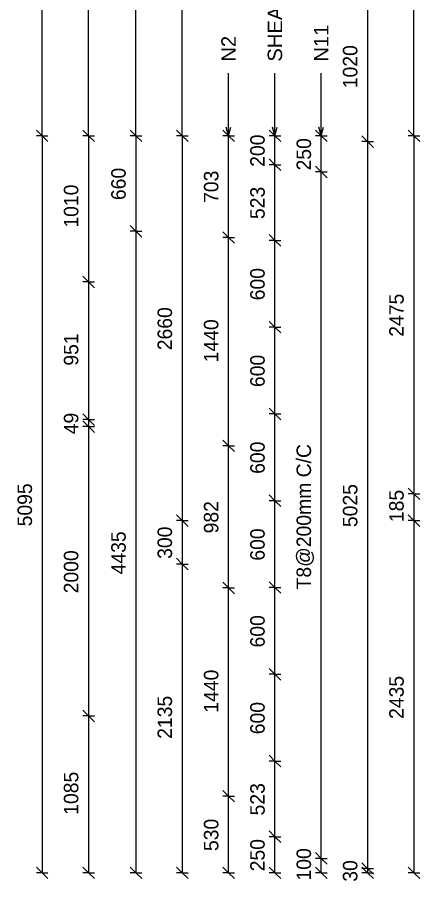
# Model space of a CAD drawing. Header units: millimetres. Extents: x -17195 to -5258, y -2447 to 8056.
# Drawn here: x -17195 to -14416, y -1456 to 4519 of the extents above; entities that cross this region are included whole.
import ezdxf

# ---------------------------------------------------------------- set-up
doc = ezdxf.new("R2010")
doc.units = ezdxf.units.MM
for name, color, linetype, lineweight in [('A-ANNO-DIMS', 211, 'Continuous', 9), ('A-ANNO-DIMS-40', 211, 'Continuous', 9), ('A-DETL-MBND', 5, 'Continuous', 18), ('G-ANNO-TEXT', 231, 'Continuous', 9)]:
    doc.layers.add(name, color=color, linetype=linetype, lineweight=lineweight)
doc.styles.add('Arial_1', font='arial.ttf', dxfattribs={"height": 100})
doc.styles.add('Nirmala UI Semilight', font='NirmalaS.ttf', dxfattribs={"height": 100})
doc.dimstyles.new('Arrow_Filled_-_2_5_NI_UI', dxfattribs={"dimscale": 304.8, "dimtxt": 104.736395, "dimasz": 0.262467, "dimexe": 0.131234, "dimexo": 0.0625, "dimgap": 0.131234, "dimtad": 1, "dimdec": 4, "dimzin": 0, "dimdsep": 46, "dimtxsty": 'Nirmala UI Semilight', "dimblk1": 'OBLIQUE', "dimblk2": 'OBLIQUE', "dimsah": 1, "dimcen": 0.09, "dimazin": 0, "dimtfac": 1, "dimtdec": 4, "dimtix": 1, "dimtmove": 0, "dimatfit": 3, "dimfxl": 0.131234, "dimfxlon": 1, "dimtvp": 1, "dimtolj": 1, "dimtzin": 0, "dimarcsym": 2})

# ---------------------------------------------------------------- blocks, each defined once
blk = doc.blocks.new('DIMBLOCK1-Elevation Front')
at = {"layer": 'A-ANNO-DIMS-40'}
for p, q in [((-17023.5, 3700), (-17063.5, 3740)), ((-17023.5, 3700), (-17063.5, 3700)), ((-17023.5, 3700), (-17023.5, -1395)), ((-17023.5, 3700), (-16983.5, 3660)), ((-17023.5, 3700), (-16983.5, 3700)), ((-17023.5, -1395), (-17063.5, -1355)), ((-17023.5, -1395), (-17063.5, -1395)), ((-17023.5, -1395), (-16983.5, -1435)), ((-17023.5, -1395), (-16983.5, -1395))]:
    blk.add_line(p, q, dxfattribs=at)
at = {"layer": 'A-ANNO-DIMS-40', "color": 0, "insert": (-17194, 1000.2), "char_height": 100, "width": 365.625, "attachment_point": 1, "rotation": 90, "line_spacing_factor": 1.142579, "style": 'Nirmala UI Semilight'}
blk.add_mtext('5095', dxfattribs=at)
blk = doc.blocks.new('_Oblique')
at = {"color": 0, "linetype": 'ByBlock', "lineweight": -2}
blk.add_line((-0.5, -0.5), (0.5, 0.5), dxfattribs=at)
blk = doc.blocks.new('DIMBLOCK7-Elevation Front')
at = {"layer": 'A-ANNO-DIMS-40'}
for p, q in [((-15736.5, -865), (-15776.5, -825)), ((-15736.5, -865), (-15776.5, -865)), ((-15736.5, -1395), (-15736.5, -865)), ((-15736.5, -865), (-15696.5, -905)), ((-15736.5, -865), (-15696.5, -865)), ((-15736.5, -1395), (-15776.5, -1355)), ((-15736.5, -1395), (-15776.5, -1395)), ((-15736.5, -1395), (-15696.5, -1435)), ((-15736.5, -1395), (-15696.5, -1395))]:
    blk.add_line(p, q, dxfattribs=at)
at = {"layer": 'A-ANNO-DIMS-40', "color": 0, "insert": (-15906.9, -1244.3), "char_height": 100, "width": 274.219, "attachment_point": 1, "rotation": 90, "line_spacing_factor": 1.142579, "style": 'Nirmala UI Semilight'}
blk.add_mtext('530', dxfattribs=at)
blk = doc.blocks.new('DIMBLOCK8-Elevation Front')
at = {"layer": 'A-ANNO-DIMS-40'}
for p, q in [((-15736.5, 575), (-15776.5, 615)), ((-15736.5, 575), (-15776.5, 575)), ((-15736.5, -865), (-15736.5, 575)), ((-15736.5, 575), (-15696.5, 535)), ((-15736.5, 575), (-15696.5, 575)), ((-15736.5, -865), (-15776.5, -825)), ((-15736.5, -865), (-15776.5, -865)), ((-15736.5, -865), (-15696.5, -905)), ((-15736.5, -865), (-15696.5, -865))]:
    blk.add_line(p, q, dxfattribs=at)
at = {"layer": 'A-ANNO-DIMS-40', "color": 0, "insert": (-15906.9, -287.8), "char_height": 100, "width": 342.774, "attachment_point": 1, "rotation": 90, "line_spacing_factor": 1.142579, "style": 'Nirmala UI Semilight'}
blk.add_mtext('1440', dxfattribs=at)
blk = doc.blocks.new('DIMBLOCK9-Elevation Front')
at = {"layer": 'A-ANNO-DIMS-40'}
for p, q in [((-15736.5, 1557), (-15776.5, 1597)), ((-15736.5, 1557), (-15776.5, 1557)), ((-15736.5, 575), (-15736.5, 1557)), ((-15736.5, 1557), (-15696.5, 1517)), ((-15736.5, 1557), (-15696.5, 1557)), ((-15736.5, 575), (-15776.5, 615)), ((-15736.5, 575), (-15776.5, 575)), ((-15736.5, 575), (-15696.5, 535)), ((-15736.5, 575), (-15696.5, 575))]:
    blk.add_line(p, q, dxfattribs=at)
at = {"layer": 'A-ANNO-DIMS-40', "color": 0, "insert": (-15906.9, 951.7), "char_height": 100, "width": 274.219, "attachment_point": 1, "rotation": 90, "line_spacing_factor": 1.142579, "style": 'Nirmala UI Semilight'}
blk.add_mtext('982', dxfattribs=at)
blk = doc.blocks.new('DIMBLOCK10-Elevation Front')
at = {"layer": 'A-ANNO-DIMS-40'}
for p, q in [((-15736.5, 2997), (-15776.5, 3037)), ((-15736.5, 2997), (-15776.5, 2997)), ((-15736.5, 1557), (-15736.5, 2997)), ((-15736.5, 2997), (-15696.5, 2957)), ((-15736.5, 2997), (-15696.5, 2997)), ((-15736.5, 1557), (-15776.5, 1597)), ((-15736.5, 1557), (-15776.5, 1557)), ((-15736.5, 1557), (-15696.5, 1517)), ((-15736.5, 1557), (-15696.5, 1557))]:
    blk.add_line(p, q, dxfattribs=at)
at = {"layer": 'A-ANNO-DIMS-40', "color": 0, "insert": (-15906.9, 2134.2), "char_height": 100, "width": 342.774, "attachment_point": 1, "rotation": 90, "line_spacing_factor": 1.142579, "style": 'Nirmala UI Semilight'}
blk.add_mtext('1440', dxfattribs=at)
blk = doc.blocks.new('DIMBLOCK11-Elevation Front')
at = {"layer": 'A-ANNO-DIMS-40'}
for p, q in [((-15736.5, 3700), (-15776.5, 3740)), ((-15736.5, 3700), (-15776.5, 3700)), ((-15736.5, 2997), (-15736.5, 3700)), ((-15736.5, 3700), (-15696.5, 3660)), ((-15736.5, 3700), (-15696.5, 3700)), ((-15736.5, 2997), (-15776.5, 3037)), ((-15736.5, 2997), (-15776.5, 2997)), ((-15736.5, 2997), (-15696.5, 2957)), ((-15736.5, 2997), (-15696.5, 2997))]:
    blk.add_line(p, q, dxfattribs=at)
at = {"layer": 'A-ANNO-DIMS-40', "color": 0, "insert": (-15906.9, 3236.1), "char_height": 100, "width": 269.649, "attachment_point": 1, "rotation": 90, "line_spacing_factor": 1.142579, "style": 'Nirmala UI Semilight'}
blk.add_mtext('703', dxfattribs=at)
blk = doc.blocks.new('DIMBLOCK30-Elevation Front')
at = {"layer": 'A-ANNO-DIMS-40'}
for p, q in [((-15096.5, -1295), (-15136.5, -1255)), ((-15096.5, -1295), (-15136.5, -1295)), ((-15096.5, -1395), (-15096.5, -1295)), ((-15096.5, -1295), (-15056.5, -1335)), ((-15096.5, -1295), (-15056.5, -1295)), ((-15096.5, -1395), (-15136.5, -1355)), ((-15096.5, -1395), (-15136.5, -1395)), ((-15096.5, -1395), (-15056.5, -1435)), ((-15096.5, -1395), (-15056.5, -1395))]:
    blk.add_line(p, q, dxfattribs=at)
at = {"layer": 'A-ANNO-DIMS-40', "color": 0, "insert": (-15266.9, -1447.8), "char_height": 100, "width": 246.797, "attachment_point": 1, "rotation": 90, "line_spacing_factor": 1.142579, "style": 'Nirmala UI Semilight'}
blk.add_mtext('100', dxfattribs=at)
blk = doc.blocks.new('DIMBLOCK31-Elevation Front')
at = {"layer": 'A-ANNO-DIMS-40'}
for p, q in [((-15096.5, 3450), (-15136.5, 3490)), ((-15096.5, 3450), (-15136.5, 3450)), ((-15096.5, -1295), (-15096.5, 3450)), ((-15096.5, 3450), (-15056.5, 3410)), ((-15096.5, 3450), (-15056.5, 3450)), ((-15096.5, -1295), (-15136.5, -1255)), ((-15096.5, -1295), (-15136.5, -1295)), ((-15096.5, -1295), (-15056.5, -1335)), ((-15096.5, -1295), (-15056.5, -1295))]:
    blk.add_line(p, q, dxfattribs=at)
at = {"layer": 'A-ANNO-DIMS-40', "color": 0, "insert": (-15266.9, 564.3), "char_height": 100, "width": 1231.7, "attachment_point": 1, "rotation": 90, "line_spacing_factor": 1.142579, "style": 'Nirmala UI Semilight'}
blk.add_mtext('T8@200mm C/C', dxfattribs=at)
blk = doc.blocks.new('DIMBLOCK32-Elevation Front')
at = {"layer": 'A-ANNO-DIMS-40'}
for p, q in [((-15096.5, 3700), (-15136.5, 3740)), ((-15096.5, 3700), (-15136.5, 3700)), ((-15096.5, 3450), (-15096.5, 3700)), ((-15096.5, 3700), (-15056.5, 3660)), ((-15096.5, 3700), (-15056.5, 3700)), ((-15096.5, 3450), (-15136.5, 3490)), ((-15096.5, 3450), (-15136.5, 3450)), ((-15096.5, 3450), (-15056.5, 3410)), ((-15096.5, 3450), (-15056.5, 3450))]:
    blk.add_line(p, q, dxfattribs=at)
at = {"layer": 'A-ANNO-DIMS-40', "color": 0, "insert": (-15266.9, 3460.7), "char_height": 100, "width": 274.219, "attachment_point": 1, "rotation": 90, "line_spacing_factor": 1.142579, "style": 'Nirmala UI Semilight'}
blk.add_mtext('250', dxfattribs=at)
blk = doc.blocks.new('DIMBLOCK33-Elevation Front')
at = {"layer": 'A-ANNO-DIMS-40'}
for p, q in [((-15416.5, -1145), (-15456.5, -1105)), ((-15416.5, -1145), (-15456.5, -1145)), ((-15416.5, -1395), (-15416.5, -1145)), ((-15416.5, -1145), (-15376.5, -1185)), ((-15416.5, -1145), (-15376.5, -1145)), ((-15416.5, -1395), (-15456.5, -1355)), ((-15416.5, -1395), (-15456.5, -1395)), ((-15416.5, -1395), (-15376.5, -1435)), ((-15416.5, -1395), (-15376.5, -1395))]:
    blk.add_line(p, q, dxfattribs=at)
at = {"layer": 'A-ANNO-DIMS-40', "color": 0, "insert": (-15586.9, -1384.3), "char_height": 100, "width": 274.219, "attachment_point": 1, "rotation": 90, "line_spacing_factor": 1.142579, "style": 'Nirmala UI Semilight'}
blk.add_mtext('250', dxfattribs=at)
blk = doc.blocks.new('DIMBLOCK34-Elevation Front')
at = {"layer": 'A-ANNO-DIMS-40'}
for p, q in [((-15416.5, -622.5), (-15456.5, -582.5)), ((-15416.5, -622.5), (-15456.5, -622.5)), ((-15416.5, -1145), (-15416.5, -622.5)), ((-15416.5, -622.5), (-15376.5, -662.5)), ((-15416.5, -622.5), (-15376.5, -622.5)), ((-15416.5, -1145), (-15456.5, -1105)), ((-15416.5, -1145), (-15456.5, -1145)), ((-15416.5, -1145), (-15376.5, -1185)), ((-15416.5, -1145), (-15376.5, -1145))]:
    blk.add_line(p, q, dxfattribs=at)
at = {"layer": 'A-ANNO-DIMS-40', "color": 0, "insert": (-15586.9, -998), "char_height": 100, "width": 274.219, "attachment_point": 1, "rotation": 90, "line_spacing_factor": 1.142579, "style": 'Nirmala UI Semilight'}
blk.add_mtext('523', dxfattribs=at)
blk = doc.blocks.new('DIMBLOCK35-Elevation Front')
at = {"layer": 'A-ANNO-DIMS-40'}
for p, q in [((-15416.5, -22.5), (-15456.5, 17.5)), ((-15416.5, -22.5), (-15456.5, -22.5)), ((-15416.5, -622.5), (-15416.5, -22.5)), ((-15416.5, -22.5), (-15376.5, -62.5)), ((-15416.5, -22.5), (-15376.5, -22.5)), ((-15416.5, -622.5), (-15456.5, -582.5)), ((-15416.5, -622.5), (-15456.5, -622.5)), ((-15416.5, -622.5), (-15376.5, -662.5)), ((-15416.5, -622.5), (-15376.5, -622.5))]:
    blk.add_line(p, q, dxfattribs=at)
at = {"layer": 'A-ANNO-DIMS-40', "color": 0, "insert": (-15586.9, -436.8), "char_height": 100, "width": 274.219, "attachment_point": 1, "rotation": 90, "line_spacing_factor": 1.142579, "style": 'Nirmala UI Semilight'}
blk.add_mtext('600', dxfattribs=at)
blk = doc.blocks.new('DIMBLOCK36-Elevation Front')
at = {"layer": 'A-ANNO-DIMS-40'}
for p, q in [((-15416.5, 577.5), (-15456.5, 617.5)), ((-15416.5, 577.5), (-15456.5, 577.5)), ((-15416.5, -22.5), (-15416.5, 577.5)), ((-15416.5, 577.5), (-15376.5, 537.5)), ((-15416.5, 577.5), (-15376.5, 577.5)), ((-15416.5, -22.5), (-15456.5, 17.5)), ((-15416.5, -22.5), (-15456.5, -22.5)), ((-15416.5, -22.5), (-15376.5, -62.5)), ((-15416.5, -22.5), (-15376.5, -22.5))]:
    blk.add_line(p, q, dxfattribs=at)
at = {"layer": 'A-ANNO-DIMS-40', "color": 0, "insert": (-15586.9, 163.2), "char_height": 100, "width": 274.219, "attachment_point": 1, "rotation": 90, "line_spacing_factor": 1.142579, "style": 'Nirmala UI Semilight'}
blk.add_mtext('600', dxfattribs=at)
blk = doc.blocks.new('DIMBLOCK37-Elevation Front')
at = {"layer": 'A-ANNO-DIMS-40'}
for p, q in [((-15416.5, 1177.5), (-15456.5, 1217.5)), ((-15416.5, 1177.5), (-15456.5, 1177.5)), ((-15416.5, 577.5), (-15416.5, 1177.5)), ((-15416.5, 1177.5), (-15376.5, 1137.5)), ((-15416.5, 1177.5), (-15376.5, 1177.5)), ((-15416.5, 577.5), (-15456.5, 617.5)), ((-15416.5, 577.5), (-15456.5, 577.5)), ((-15416.5, 577.5), (-15376.5, 537.5)), ((-15416.5, 577.5), (-15376.5, 577.5))]:
    blk.add_line(p, q, dxfattribs=at)
at = {"layer": 'A-ANNO-DIMS-40', "color": 0, "insert": (-15586.9, 763.2), "char_height": 100, "width": 274.219, "attachment_point": 1, "rotation": 90, "line_spacing_factor": 1.142579, "style": 'Nirmala UI Semilight'}
blk.add_mtext('600', dxfattribs=at)
blk = doc.blocks.new('DIMBLOCK38-Elevation Front')
at = {"layer": 'A-ANNO-DIMS-40'}
for p, q in [((-15416.5, 1777.5), (-15456.5, 1817.5)), ((-15416.5, 1777.5), (-15456.5, 1777.5)), ((-15416.5, 1177.5), (-15416.5, 1777.5)), ((-15416.5, 1777.5), (-15376.5, 1737.5)), ((-15416.5, 1777.5), (-15376.5, 1777.5)), ((-15416.5, 1177.5), (-15456.5, 1217.5)), ((-15416.5, 1177.5), (-15456.5, 1177.5)), ((-15416.5, 1177.5), (-15376.5, 1137.5)), ((-15416.5, 1177.5), (-15376.5, 1177.5))]:
    blk.add_line(p, q, dxfattribs=at)
at = {"layer": 'A-ANNO-DIMS-40', "color": 0, "insert": (-15586.9, 1363.2), "char_height": 100, "width": 274.219, "attachment_point": 1, "rotation": 90, "line_spacing_factor": 1.142579, "style": 'Nirmala UI Semilight'}
blk.add_mtext('600', dxfattribs=at)
blk = doc.blocks.new('DIMBLOCK39-Elevation Front')
at = {"layer": 'A-ANNO-DIMS-40'}
for p, q in [((-15416.5, 2377.5), (-15456.5, 2417.5)), ((-15416.5, 2377.5), (-15456.5, 2377.5)), ((-15416.5, 1777.5), (-15416.5, 2377.5)), ((-15416.5, 2377.5), (-15376.5, 2337.5)), ((-15416.5, 2377.5), (-15376.5, 2377.5)), ((-15416.5, 1777.5), (-15456.5, 1817.5)), ((-15416.5, 1777.5), (-15456.5, 1777.5)), ((-15416.5, 1777.5), (-15376.5, 1737.5)), ((-15416.5, 1777.5), (-15376.5, 1777.5))]:
    blk.add_line(p, q, dxfattribs=at)
at = {"layer": 'A-ANNO-DIMS-40', "color": 0, "insert": (-15586.9, 1963.2), "char_height": 100, "width": 274.219, "attachment_point": 1, "rotation": 90, "line_spacing_factor": 1.142579, "style": 'Nirmala UI Semilight'}
blk.add_mtext('600', dxfattribs=at)
blk = doc.blocks.new('DIMBLOCK40-Elevation Front')
at = {"layer": 'A-ANNO-DIMS-40'}
for p, q in [((-15416.5, 2977.5), (-15456.5, 3017.5)), ((-15416.5, 2977.5), (-15456.5, 2977.5)), ((-15416.5, 2377.5), (-15416.5, 2977.5)), ((-15416.5, 2977.5), (-15376.5, 2937.5)), ((-15416.5, 2977.5), (-15376.5, 2977.5)), ((-15416.5, 2377.5), (-15456.5, 2417.5)), ((-15416.5, 2377.5), (-15456.5, 2377.5)), ((-15416.5, 2377.5), (-15376.5, 2337.5)), ((-15416.5, 2377.5), (-15376.5, 2377.5))]:
    blk.add_line(p, q, dxfattribs=at)
at = {"layer": 'A-ANNO-DIMS-40', "color": 0, "insert": (-15586.9, 2563.2), "char_height": 100, "width": 274.219, "attachment_point": 1, "rotation": 90, "line_spacing_factor": 1.142579, "style": 'Nirmala UI Semilight'}
blk.add_mtext('600', dxfattribs=at)
blk = doc.blocks.new('DIMBLOCK41-Elevation Front')
at = {"layer": 'A-ANNO-DIMS-40'}
for p, q in [((-15416.5, 3500), (-15456.5, 3540)), ((-15416.5, 3500), (-15456.5, 3500)), ((-15416.5, 2977.5), (-15416.5, 3500)), ((-15416.5, 3500), (-15376.5, 3460)), ((-15416.5, 3500), (-15376.5, 3500)), ((-15416.5, 2977.5), (-15456.5, 3017.5)), ((-15416.5, 2977.5), (-15456.5, 2977.5)), ((-15416.5, 2977.5), (-15376.5, 2937.5)), ((-15416.5, 2977.5), (-15376.5, 2977.5))]:
    blk.add_line(p, q, dxfattribs=at)
at = {"layer": 'A-ANNO-DIMS-40', "color": 0, "insert": (-15586.9, 3124.5), "char_height": 100, "width": 274.219, "attachment_point": 1, "rotation": 90, "line_spacing_factor": 1.142579, "style": 'Nirmala UI Semilight'}
blk.add_mtext('523', dxfattribs=at)
blk = doc.blocks.new('DIMBLOCK42-Elevation Front')
at = {"layer": 'A-ANNO-DIMS-40'}
for p, q in [((-15416.5, 3700), (-15456.5, 3740)), ((-15416.5, 3700), (-15456.5, 3700)), ((-15416.5, 3500), (-15416.5, 3700)), ((-15416.5, 3700), (-15376.5, 3660)), ((-15416.5, 3700), (-15376.5, 3700)), ((-15416.5, 3500), (-15456.5, 3540)), ((-15416.5, 3500), (-15456.5, 3500)), ((-15416.5, 3500), (-15376.5, 3460)), ((-15416.5, 3500), (-15376.5, 3500))]:
    blk.add_line(p, q, dxfattribs=at)
at = {"layer": 'A-ANNO-DIMS-40', "color": 0, "insert": (-15586.9, 3485.7), "char_height": 100, "width": 274.219, "attachment_point": 1, "rotation": 90, "line_spacing_factor": 1.142579, "style": 'Nirmala UI Semilight'}
blk.add_mtext('200', dxfattribs=at)
blk = doc.blocks.new('DIMBLOCK54-Elevation Front')
at = {"layer": 'A-ANNO-DIMS-40'}
for p, q in [((-16056.5, 3700), (-16096.5, 3740)), ((-16056.5, 3700), (-16096.5, 3700)), ((-16056.5, 3700), (-16056.5, 1040)), ((-16056.5, 3700), (-16016.5, 3660)), ((-16056.5, 3700), (-16016.5, 3700)), ((-16056.5, 1040), (-16096.5, 1080)), ((-16056.5, 1040), (-16096.5, 1040)), ((-16056.5, 1040), (-16016.5, 1000)), ((-16056.5, 1040), (-16016.5, 1040))]:
    blk.add_line(p, q, dxfattribs=at)
at = {"layer": 'A-ANNO-DIMS-40', "color": 0, "insert": (-16226.9, 2217.7), "char_height": 100, "width": 365.625, "attachment_point": 1, "rotation": 90, "line_spacing_factor": 1.142579, "style": 'Nirmala UI Semilight'}
blk.add_mtext('2660', dxfattribs=at)
blk = doc.blocks.new('DIMBLOCK55-Elevation Front')
at = {"layer": 'A-ANNO-DIMS-40'}
for p, q in [((-16056.5, 1040), (-16096.5, 1080)), ((-16056.5, 1040), (-16096.5, 1040)), ((-16056.5, 1040), (-16056.5, 740)), ((-16056.5, 1040), (-16016.5, 1000)), ((-16056.5, 1040), (-16016.5, 1040)), ((-16056.5, 740), (-16096.5, 780)), ((-16056.5, 740), (-16096.5, 740)), ((-16056.5, 740), (-16016.5, 700)), ((-16056.5, 740), (-16016.5, 740))]:
    blk.add_line(p, q, dxfattribs=at)
at = {"layer": 'A-ANNO-DIMS-40', "color": 0, "insert": (-16226.9, 775.7), "char_height": 100, "width": 274.219, "attachment_point": 1, "rotation": 90, "line_spacing_factor": 1.142579, "style": 'Nirmala UI Semilight'}
blk.add_mtext('300', dxfattribs=at)
blk = doc.blocks.new('DIMBLOCK56-Elevation Front')
at = {"layer": 'A-ANNO-DIMS-40'}
for p, q in [((-16056.5, 740), (-16096.5, 780)), ((-16056.5, 740), (-16096.5, 740)), ((-16056.5, 740), (-16056.5, -1395)), ((-16056.5, 740), (-16016.5, 700)), ((-16056.5, 740), (-16016.5, 740)), ((-16056.5, -1395), (-16096.5, -1355)), ((-16056.5, -1395), (-16096.5, -1395)), ((-16056.5, -1395), (-16016.5, -1435)), ((-16056.5, -1395), (-16016.5, -1395))]:
    blk.add_line(p, q, dxfattribs=at)
at = {"layer": 'A-ANNO-DIMS-40', "color": 0, "insert": (-16226.9, -468.4), "char_height": 100, "width": 338.203, "attachment_point": 1, "rotation": 90, "line_spacing_factor": 1.142579, "style": 'Nirmala UI Semilight'}
blk.add_mtext('2135', dxfattribs=at)
blk = doc.blocks.new('DIMBLOCK58-Elevation Front')
at = {"layer": 'A-ANNO-DIMS-40'}
for p, q in [((-14776.5, 4680), (-14816.5, 4720)), ((-14776.5, 4680), (-14816.5, 4680)), ((-14776.5, 4680), (-14776.5, 3660)), ((-14776.5, 4680), (-14736.5, 4640)), ((-14776.5, 4680), (-14736.5, 4680)), ((-14776.5, 3660), (-14816.5, 3700)), ((-14776.5, 3660), (-14816.5, 3660)), ((-14776.5, 3660), (-14736.5, 3620)), ((-14776.5, 3660), (-14736.5, 3660))]:
    blk.add_line(p, q, dxfattribs=at)
at = {"layer": 'A-ANNO-DIMS-40', "color": 0, "insert": (-14946.9, 4029.1), "char_height": 100, "width": 338.203, "attachment_point": 1, "rotation": 90, "line_spacing_factor": 1.142579, "style": 'Nirmala UI Semilight'}
blk.add_mtext('1020', dxfattribs=at)
blk = doc.blocks.new('DIMBLOCK59-Elevation Front')
at = {"layer": 'A-ANNO-DIMS-40'}
for p, q in [((-14776.5, 3660), (-14816.5, 3700)), ((-14776.5, 3660), (-14816.5, 3660)), ((-14776.5, 3660), (-14776.5, -1365)), ((-14776.5, 3660), (-14736.5, 3620)), ((-14776.5, 3660), (-14736.5, 3660)), ((-14776.5, -1365), (-14816.5, -1325)), ((-14776.5, -1365), (-14816.5, -1365)), ((-14776.5, -1365), (-14736.5, -1405)), ((-14776.5, -1365), (-14736.5, -1365))]:
    blk.add_line(p, q, dxfattribs=at)
at = {"layer": 'A-ANNO-DIMS-40', "color": 0, "insert": (-14946.9, 995.2), "char_height": 100, "width": 365.625, "attachment_point": 1, "rotation": 90, "line_spacing_factor": 1.142579, "style": 'Nirmala UI Semilight'}
blk.add_mtext('5025', dxfattribs=at)
blk = doc.blocks.new('DIMBLOCK60-Elevation Front')
at = {"layer": 'A-ANNO-DIMS-40'}
for p, q in [((-14776.5, -1365), (-14816.5, -1325)), ((-14776.5, -1395), (-14816.5, -1355)), ((-14776.5, -1365), (-14816.5, -1365)), ((-14776.5, -1365), (-14776.5, -1395)), ((-14776.5, -1365), (-14736.5, -1405)), ((-14776.5, -1365), (-14736.5, -1365)), ((-14776.5, -1395), (-14816.5, -1395)), ((-14776.5, -1395), (-14736.5, -1435)), ((-14776.5, -1395), (-14736.5, -1395))]:
    blk.add_line(p, q, dxfattribs=at)
at = {"layer": 'A-ANNO-DIMS-40', "color": 0, "insert": (-14946.9, -1456.2), "char_height": 100, "width": 182.813, "attachment_point": 1, "rotation": 90, "line_spacing_factor": 1.142579, "style": 'Nirmala UI Semilight'}
blk.add_mtext('30', dxfattribs=at)
blk = doc.blocks.new('DIMBLOCK63-Elevation Front')
at = {"layer": 'A-ANNO-DIMS-40'}
for p, q in [((-16376.5, 3700), (-16416.5, 3740)), ((-16376.5, 3700), (-16416.5, 3700)), ((-16376.5, 3700), (-16376.5, 3040)), ((-16376.5, 3700), (-16336.5, 3660)), ((-16376.5, 3700), (-16336.5, 3700)), ((-16376.5, 3040), (-16416.5, 3080)), ((-16376.5, 3040), (-16416.5, 3040)), ((-16376.5, 3040), (-16336.5, 3000)), ((-16376.5, 3040), (-16336.5, 3040))]:
    blk.add_line(p, q, dxfattribs=at)
at = {"layer": 'A-ANNO-DIMS-40', "color": 0, "insert": (-16546.9, 3255.7), "char_height": 100, "width": 274.219, "attachment_point": 1, "rotation": 90, "line_spacing_factor": 1.142579, "style": 'Nirmala UI Semilight'}
blk.add_mtext('660', dxfattribs=at)
blk = doc.blocks.new('DIMBLOCK64-Elevation Front')
at = {"layer": 'A-ANNO-DIMS-40'}
for p, q in [((-16376.5, 3040), (-16416.5, 3080)), ((-16376.5, 3040), (-16416.5, 3040)), ((-16376.5, 3040), (-16376.5, -1395)), ((-16376.5, 3040), (-16336.5, 3000)), ((-16376.5, 3040), (-16336.5, 3040)), ((-16376.5, -1395), (-16416.5, -1355)), ((-16376.5, -1395), (-16416.5, -1395)), ((-16376.5, -1395), (-16336.5, -1435)), ((-16376.5, -1395), (-16336.5, -1395))]:
    blk.add_line(p, q, dxfattribs=at)
at = {"layer": 'A-ANNO-DIMS-40', "color": 0, "insert": (-16546.9, 668.3), "char_height": 100, "width": 370.196, "attachment_point": 1, "rotation": 90, "line_spacing_factor": 1.142579, "style": 'Nirmala UI Semilight'}
blk.add_mtext('4435', dxfattribs=at)
blk = doc.blocks.new('DIMBLOCK65-Elevation Front')
at = {"layer": 'A-ANNO-DIMS-40'}
for p, q in [((-16703.5, 3700), (-16743.5, 3740)), ((-16703.5, 3700), (-16743.5, 3700)), ((-16703.5, 3700), (-16703.5, 2689.8)), ((-16703.5, 3700), (-16663.5, 3660)), ((-16703.5, 3700), (-16663.5, 3700)), ((-16703.5, 2689.8), (-16743.5, 2729.8)), ((-16703.5, 2689.8), (-16743.5, 2689.8)), ((-16703.5, 2689.8), (-16663.5, 2649.8)), ((-16703.5, 2689.8), (-16663.5, 2689.8))]:
    blk.add_line(p, q, dxfattribs=at)
at = {"layer": 'A-ANNO-DIMS-40', "color": 0, "insert": (-16874, 3065.4), "char_height": 100, "width": 310.781, "attachment_point": 1, "rotation": 90, "line_spacing_factor": 1.142579, "style": 'Nirmala UI Semilight'}
blk.add_mtext('1010', dxfattribs=at)
blk = doc.blocks.new('DIMBLOCK66-Elevation Front')
at = {"layer": 'A-ANNO-DIMS-40'}
for p, q in [((-16703.5, 2689.8), (-16743.5, 2729.8)), ((-16703.5, 2689.8), (-16743.5, 2689.8)), ((-16703.5, 2689.8), (-16703.5, 1738.3)), ((-16703.5, 2689.8), (-16663.5, 2649.8)), ((-16703.5, 2689.8), (-16663.5, 2689.8)), ((-16703.5, 1738.3), (-16743.5, 1778.3)), ((-16703.5, 1738.3), (-16743.5, 1738.3)), ((-16703.5, 1738.3), (-16663.5, 1698.3)), ((-16703.5, 1738.3), (-16663.5, 1738.3))]:
    blk.add_line(p, q, dxfattribs=at)
at = {"layer": 'A-ANNO-DIMS-40', "color": 0, "insert": (-16874, 2111.2), "char_height": 100, "width": 246.797, "attachment_point": 1, "rotation": 90, "line_spacing_factor": 1.142579, "style": 'Nirmala UI Semilight'}
blk.add_mtext('951', dxfattribs=at)
blk = doc.blocks.new('DIMBLOCK67-Elevation Front')
at = {"layer": 'A-ANNO-DIMS-40'}
for p, q in [((-16703.5, 1738.3), (-16743.5, 1778.3)), ((-16703.5, 1738.3), (-16743.5, 1738.3)), ((-16703.5, 1738.3), (-16703.5, 1689.8)), ((-16703.5, 1738.3), (-16663.5, 1698.3)), ((-16703.5, 1738.3), (-16663.5, 1738.3)), ((-16703.5, 1689.8), (-16743.5, 1729.8)), ((-16703.5, 1689.8), (-16743.5, 1689.8)), ((-16703.5, 1689.8), (-16663.5, 1649.8)), ((-16703.5, 1689.8), (-16663.5, 1689.8))]:
    blk.add_line(p, q, dxfattribs=at)
at = {"layer": 'A-ANNO-DIMS-40', "color": 0, "insert": (-16874, 1636.9), "char_height": 100, "width": 185.098, "attachment_point": 1, "rotation": 90, "line_spacing_factor": 1.142579, "style": 'Nirmala UI Semilight'}
blk.add_mtext('49', dxfattribs=at)
blk = doc.blocks.new('DIMBLOCK68-Elevation Front')
at = {"layer": 'A-ANNO-DIMS-40'}
for p, q in [((-16703.5, 1689.8), (-16743.5, 1729.8)), ((-16703.5, 1689.8), (-16743.5, 1689.8)), ((-16703.5, 1689.8), (-16703.5, -310.2)), ((-16703.5, 1689.8), (-16663.5, 1649.8)), ((-16703.5, 1689.8), (-16663.5, 1689.8)), ((-16703.5, -310.2), (-16743.5, -270.2)), ((-16703.5, -310.2), (-16743.5, -310.2)), ((-16703.5, -310.2), (-16663.5, -350.2)), ((-16703.5, -310.2), (-16663.5, -310.2))]:
    blk.add_line(p, q, dxfattribs=at)
at = {"layer": 'A-ANNO-DIMS-40', "color": 0, "insert": (-16874, 537.4), "char_height": 100, "width": 365.625, "attachment_point": 1, "rotation": 90, "line_spacing_factor": 1.142579, "style": 'Nirmala UI Semilight'}
blk.add_mtext('2000', dxfattribs=at)
blk = doc.blocks.new('DIMBLOCK69-Elevation Front')
at = {"layer": 'A-ANNO-DIMS-40'}
for p, q in [((-16703.5, -310.2), (-16743.5, -270.2)), ((-16703.5, -310.2), (-16743.5, -310.2)), ((-16703.5, -310.2), (-16703.5, -1395)), ((-16703.5, -310.2), (-16663.5, -350.2)), ((-16703.5, -310.2), (-16663.5, -310.2)), ((-16703.5, -1395), (-16743.5, -1355)), ((-16703.5, -1395), (-16743.5, -1395)), ((-16703.5, -1395), (-16663.5, -1435)), ((-16703.5, -1395), (-16663.5, -1395))]:
    blk.add_line(p, q, dxfattribs=at)
at = {"layer": 'A-ANNO-DIMS-40', "color": 0, "insert": (-16874, -993.5), "char_height": 100, "width": 338.203, "attachment_point": 1, "rotation": 90, "line_spacing_factor": 1.142579, "style": 'Nirmala UI Semilight'}
blk.add_mtext('1085', dxfattribs=at)
blk = doc.blocks.new('DIMBLOCK85-Elevation Front')
at = {"layer": 'A-ANNO-DIMS-40'}
for p, q in [((-14456.5, 3700), (-14496.5, 3740)), ((-14456.5, 3700), (-14496.5, 3700)), ((-14456.5, 3700), (-14456.5, 1225)), ((-14456.5, 3700), (-14416.5, 3660)), ((-14456.5, 3700), (-14416.5, 3700)), ((-14456.5, 1225), (-14496.5, 1265)), ((-14456.5, 1225), (-14496.5, 1225)), ((-14456.5, 1225), (-14416.5, 1185)), ((-14456.5, 1225), (-14416.5, 1225))]:
    blk.add_line(p, q, dxfattribs=at)
at = {"layer": 'A-ANNO-DIMS-40', "color": 0, "insert": (-14626.9, 2311.1), "char_height": 100, "width": 363.34, "attachment_point": 1, "rotation": 90, "line_spacing_factor": 1.142579, "style": 'Nirmala UI Semilight'}
blk.add_mtext('2475', dxfattribs=at)
blk = doc.blocks.new('DIMBLOCK86-Elevation Front')
at = {"layer": 'A-ANNO-DIMS-40'}
for p, q in [((-14456.5, 1225), (-14496.5, 1265)), ((-14456.5, 1225), (-14496.5, 1225)), ((-14456.5, 1225), (-14456.5, 1040)), ((-14456.5, 1225), (-14416.5, 1185)), ((-14456.5, 1225), (-14416.5, 1225)), ((-14456.5, 1040), (-14496.5, 1080)), ((-14456.5, 1040), (-14496.5, 1040)), ((-14456.5, 1040), (-14416.5, 1000)), ((-14456.5, 1040), (-14416.5, 1040))]:
    blk.add_line(p, q, dxfattribs=at)
at = {"layer": 'A-ANNO-DIMS-40', "color": 0, "insert": (-14626.9, 1029.7), "char_height": 100, "width": 246.797, "attachment_point": 1, "rotation": 90, "line_spacing_factor": 1.142579, "style": 'Nirmala UI Semilight'}
blk.add_mtext('185', dxfattribs=at)
blk = doc.blocks.new('DIMBLOCK87-Elevation Front')
at = {"layer": 'A-ANNO-DIMS-40'}
for p, q in [((-14456.5, 1040), (-14496.5, 1080)), ((-14456.5, 1040), (-14496.5, 1040)), ((-14456.5, 1040), (-14456.5, -1395)), ((-14456.5, 1040), (-14416.5, 1000)), ((-14456.5, 1040), (-14416.5, 1040)), ((-14456.5, -1395), (-14496.5, -1355)), ((-14456.5, -1395), (-14496.5, -1395)), ((-14456.5, -1395), (-14416.5, -1435)), ((-14456.5, -1395), (-14416.5, -1395))]:
    blk.add_line(p, q, dxfattribs=at)
at = {"layer": 'A-ANNO-DIMS-40', "color": 0, "insert": (-14626.9, -330.8), "char_height": 100, "width": 367.91, "attachment_point": 1, "rotation": 90, "line_spacing_factor": 1.142579, "style": 'Nirmala UI Semilight'}
blk.add_mtext('2435', dxfattribs=at)

msp = doc.modelspace()

# ---------------------------------------------------------------- linework, layer by layer
at = {"layer": 'A-DETL-MBND'}
for p, q in [((-17023.5271, 3700), (-17023.5271, 7883.79879)), ((-16703.5271, 3700), (-16703.5271, 7243.79879)), ((-16376.46081, 3700), (-16376.46081, 6923.79879)), ((-16056.46081, 3700), (-16056.46081, 6603.79879)), ((-14456.46081, 3700), (-14456.46081, 5643.79879))]:
    msp.add_line(p, q, dxfattribs=at)
at = {"layer": 'G-ANNO-TEXT', "color": 7}
for p, q in [((-15736.55149, 3700.09612), (-15736.55149, 4132.49228)), ((-15416.4726, 3700.09612), (-15416.4726, 4132.49228)), ((-15096.4726, 3700.09612), (-15096.4726, 4132.49228)), ((-15736.55149, 3700.09612), (-15752.62844, 3760.09612)), ((-15736.55149, 3700.09612), (-15720.47454, 3760.09612)), ((-15416.4726, 3700.09612), (-15432.54955, 3760.09612)), ((-15416.4726, 3700.09612), (-15400.39565, 3760.09612)), ((-15096.4726, 3700.09612), (-15112.54955, 3760.09612)), ((-15096.4726, 3700.09612), (-15080.39565, 3760.09612))]:
    msp.add_line(p, q, dxfattribs=at)

# ---------------------------------------------------------------- texts
at = {"layer": 'G-ANNO-TEXT', "color": 7, "char_height": 100, "attachment_point": 1, "rotation": 90, "style": 'Arial_1'}
for s, insert, width in [('SHEARKEY', (-15466.4726, 4212.49228), 917.1305), ('N11', (-15146.4726, 4212.49228), 307.848), ('N2', (-15786.55149, 4212.49228), 214.85225)]:
    msp.add_mtext(s, dxfattribs=dict(at, insert=insert, width=width))

# ---------------------------------------------------------------- dimensions: what is measured, and where the dimension line sits
at = {"layer": 'A-ANNO-DIMS'}
for base, p1, p2, override, picture, middle in [((-14776.46081, 3660), (-14736.46081, 4680), (-14736.46081, 3660), {"dimpost": '<>', "dimfxl": 1020}, 'DIMBLOCK58-Elevation Front', (-14868.41339, 4170)), ((-17023.5271, -1395), (-16983.5271, 3700), (-16983.5271, -1395), {"dimpost": '<>', "dimfxl": 5095}, 'DIMBLOCK1-Elevation Front', (-17115.23561, 1152.5)), ((-16703.5271, 2689.77319), (-16663.5271, 3700), (-16663.5271, 2689.77319), {"dimpost": '<>', "dimfxl": 1010.226814}, 'DIMBLOCK65-Elevation Front', (-16795.47968, 3194.88659)), ((-16376.46081, 3040), (-16336.46081, 3700), (-16336.46081, 3040), {"dimpost": '<>', "dimfxl": 660}, 'DIMBLOCK63-Elevation Front', (-16468.16932, 3370)), ((-16056.46081, 1040), (-16016.46081, 3700), (-16016.46081, 1040), {"dimpost": '<>', "dimfxl": 2660}, 'DIMBLOCK54-Elevation Front', (-16148.16932, 2370)), ((-15736.46081, 3700), (-15696.46081, 2997), (-15696.46081, 3700), {"dimpost": '<>', "dimfxl": 703}, 'DIMBLOCK11-Elevation Front', (-15828.16932, 3348.5)), ((-15416.46081, 3700), (-15376.46081, 3500), (-15376.46081, 3700), {"dimpost": '<>', "dimfxl": 200}, 'DIMBLOCK42-Elevation Front', (-15508.13445, 3600)), ((-15096.46081, 3700), (-15056.46081, 3450), (-15056.46081, 3700), {"dimpost": '<>', "dimfxl": 250}, 'DIMBLOCK32-Elevation Front', (-15188.13445, 3575)), ((-14456.46081, 1225), (-14416.46081, 3700), (-14416.46081, 1225), {"dimpost": '<>', "dimfxl": 2475}, 'DIMBLOCK85-Elevation Front', (-14548.13445, 2462.5)), ((-14776.46081, -1365), (-14736.46081, 3660), (-14736.46081, -1365), {"dimpost": '<>', "dimfxl": 5025}, 'DIMBLOCK59-Elevation Front', (-14868.13445, 1147.5)), ((-15416.46081, 3500), (-15376.46081, 2977.5), (-15376.46081, 3500), {"dimpost": '<>', "dimfxl": 522.5}, 'DIMBLOCK41-Elevation Front', (-15508.13445, 3238.75)), ((-16376.46081, -1395), (-16336.46081, 3040), (-16336.46081, -1395), {"dimpost": '<>', "dimfxl": 4435}, 'DIMBLOCK64-Elevation Front', (-16468.16932, 822.5)), ((-15736.46081, 2997), (-15696.46081, 1557), (-15696.46081, 2997), {"dimpost": '<>', "dimfxl": 1440}, 'DIMBLOCK10-Elevation Front', (-15828.41339, 2277)), ((-15416.46081, 2977.5), (-15376.46081, 2377.5), (-15376.46081, 2977.5), {"dimpost": '<>', "dimfxl": 600}, 'DIMBLOCK40-Elevation Front', (-15508.16932, 2677.5)), ((-16703.5271, 1738.29599), (-16663.5271, 2689.77319), (-16663.5271, 1738.29599), {"dimpost": '<>', "dimfxl": 951.477198}, 'DIMBLOCK66-Elevation Front', (-16795.51455, 2214.03459)), ((-15416.46081, 2377.5), (-15376.46081, 1777.5), (-15376.46081, 2377.5), {"dimpost": '<>', "dimfxl": 600}, 'DIMBLOCK39-Elevation Front', (-15508.16932, 2077.5)), ((-16703.5271, 1689.77319), (-16663.5271, 1738.29599), (-16663.5271, 1689.77319), {"dimpost": '<>', "dimfxl": 48.522802}, 'DIMBLOCK67-Elevation Front', (-16795.23561, 1714.03459)), ((-15416.46081, 1777.5), (-15376.46081, 1177.5), (-15376.46081, 1777.5), {"dimpost": '<>', "dimfxl": 600}, 'DIMBLOCK38-Elevation Front', (-15508.16932, 1477.5)), ((-16703.5271, -310.22681), (-16663.5271, 1689.77319), (-16663.5271, -310.22681), {"dimpost": '<>', "dimfxl": 2000}, 'DIMBLOCK68-Elevation Front', (-16795.20074, 689.77319)), ((-15736.46081, 1557), (-15696.46081, 575), (-15696.46081, 1557), {"dimpost": '<>', "dimfxl": 982}, 'DIMBLOCK9-Elevation Front', (-15828.16932, 1066)), ((-14456.46081, 1040), (-14416.46081, 1225), (-14416.46081, 1040), {"dimpost": '<>', "dimfxl": 185}, 'DIMBLOCK86-Elevation Front', (-14548.41339, 1132.5)), ((-15416.46081, 1177.5), (-15376.46081, 577.5), (-15376.46081, 1177.5), {"dimpost": '<>', "dimfxl": 600}, 'DIMBLOCK37-Elevation Front', (-15508.16932, 877.5)), ((-16056.46081, 740), (-16016.46081, 1040), (-16016.46081, 740), {"dimpost": '<>', "dimfxl": 300}, 'DIMBLOCK55-Elevation Front', (-16148.16932, 890)), ((-14456.46081, -1395), (-14416.46081, 1040), (-14416.46081, -1395), {"dimpost": '<>', "dimfxl": 2435}, 'DIMBLOCK87-Elevation Front', (-14548.16932, -177.5)), ((-16056.46081, -1395), (-16016.46081, 740), (-16016.46081, -1395), {"dimpost": '<>', "dimfxl": 2135}, 'DIMBLOCK56-Elevation Front', (-16148.44826, -327.5)), ((-15736.46081, 575), (-15696.46081, -865), (-15696.46081, 575), {"dimpost": '<>', "dimfxl": 1440}, 'DIMBLOCK8-Elevation Front', (-15828.41339, -145)), ((-15416.46081, 577.5), (-15376.46081, -22.5), (-15376.46081, 577.5), {"dimpost": '<>', "dimfxl": 600}, 'DIMBLOCK36-Elevation Front', (-15508.16932, 277.5)), ((-15416.46081, -22.5), (-15376.46081, -622.5), (-15376.46081, -22.5), {"dimpost": '<>', "dimfxl": 600}, 'DIMBLOCK35-Elevation Front', (-15508.16932, -322.5)), ((-16703.5271, -1395), (-16663.5271, -310.22681), (-16663.5271, -1395), {"dimpost": '<>', "dimfxl": 1084.773186}, 'DIMBLOCK69-Elevation Front', (-16795.47968, -852.61341)), ((-15416.46081, -622.5), (-15376.46081, -1145), (-15376.46081, -622.5), {"dimpost": '<>', "dimfxl": 522.5}, 'DIMBLOCK34-Elevation Front', (-15508.16932, -883.75)), ((-15736.46081, -865), (-15696.46081, -1395), (-15696.46081, -865), {"dimpost": '<>', "dimfxl": 530}, 'DIMBLOCK7-Elevation Front', (-15828.16932, -1130)), ((-15416.46081, -1145), (-15376.46081, -1395), (-15376.46081, -1145), {"dimpost": '<>', "dimfxl": 250}, 'DIMBLOCK33-Elevation Front', (-15508.13445, -1270)), ((-15096.46081, -1295), (-15056.46081, -1395), (-15056.46081, -1295), {"dimpost": '<>', "dimfxl": 100}, 'DIMBLOCK30-Elevation Front', (-15188.41339, -1345)), ((-14776.46081, -1395), (-14736.46081, -1365), (-14736.46081, -1395), {"dimpost": '<>', "dimfxl": 30}, 'DIMBLOCK60-Elevation Front', (-14868.16932, -1380))]:
    dim = msp.add_linear_dim(base=base, p1=p1, p2=p2, angle=90, dimstyle='Arrow_Filled_-_2_5_NI_UI', override=override, dxfattribs=at)
    dim.commit()
    dim.dimension.update_dxf_attribs({"geometry": picture, "text_midpoint": middle})
dim = msp.add_linear_dim(base=(-15096.46081, 3450), p1=(-15056.46081, -1295), p2=(-15056.46081, 3450), angle=90, text='T8@200mm C/C', dimstyle='Arrow_Filled_-_2_5_NI_UI', override={"dimpost": '<>', "dimfxl": 4745}, dxfattribs=at)
dim.commit()
dim.dimension.update_dxf_attribs({"geometry": 'DIMBLOCK31-Elevation Front', "text_midpoint": (-15195.59609, 1077.5)})

doc.saveas('drawing.dxf')
